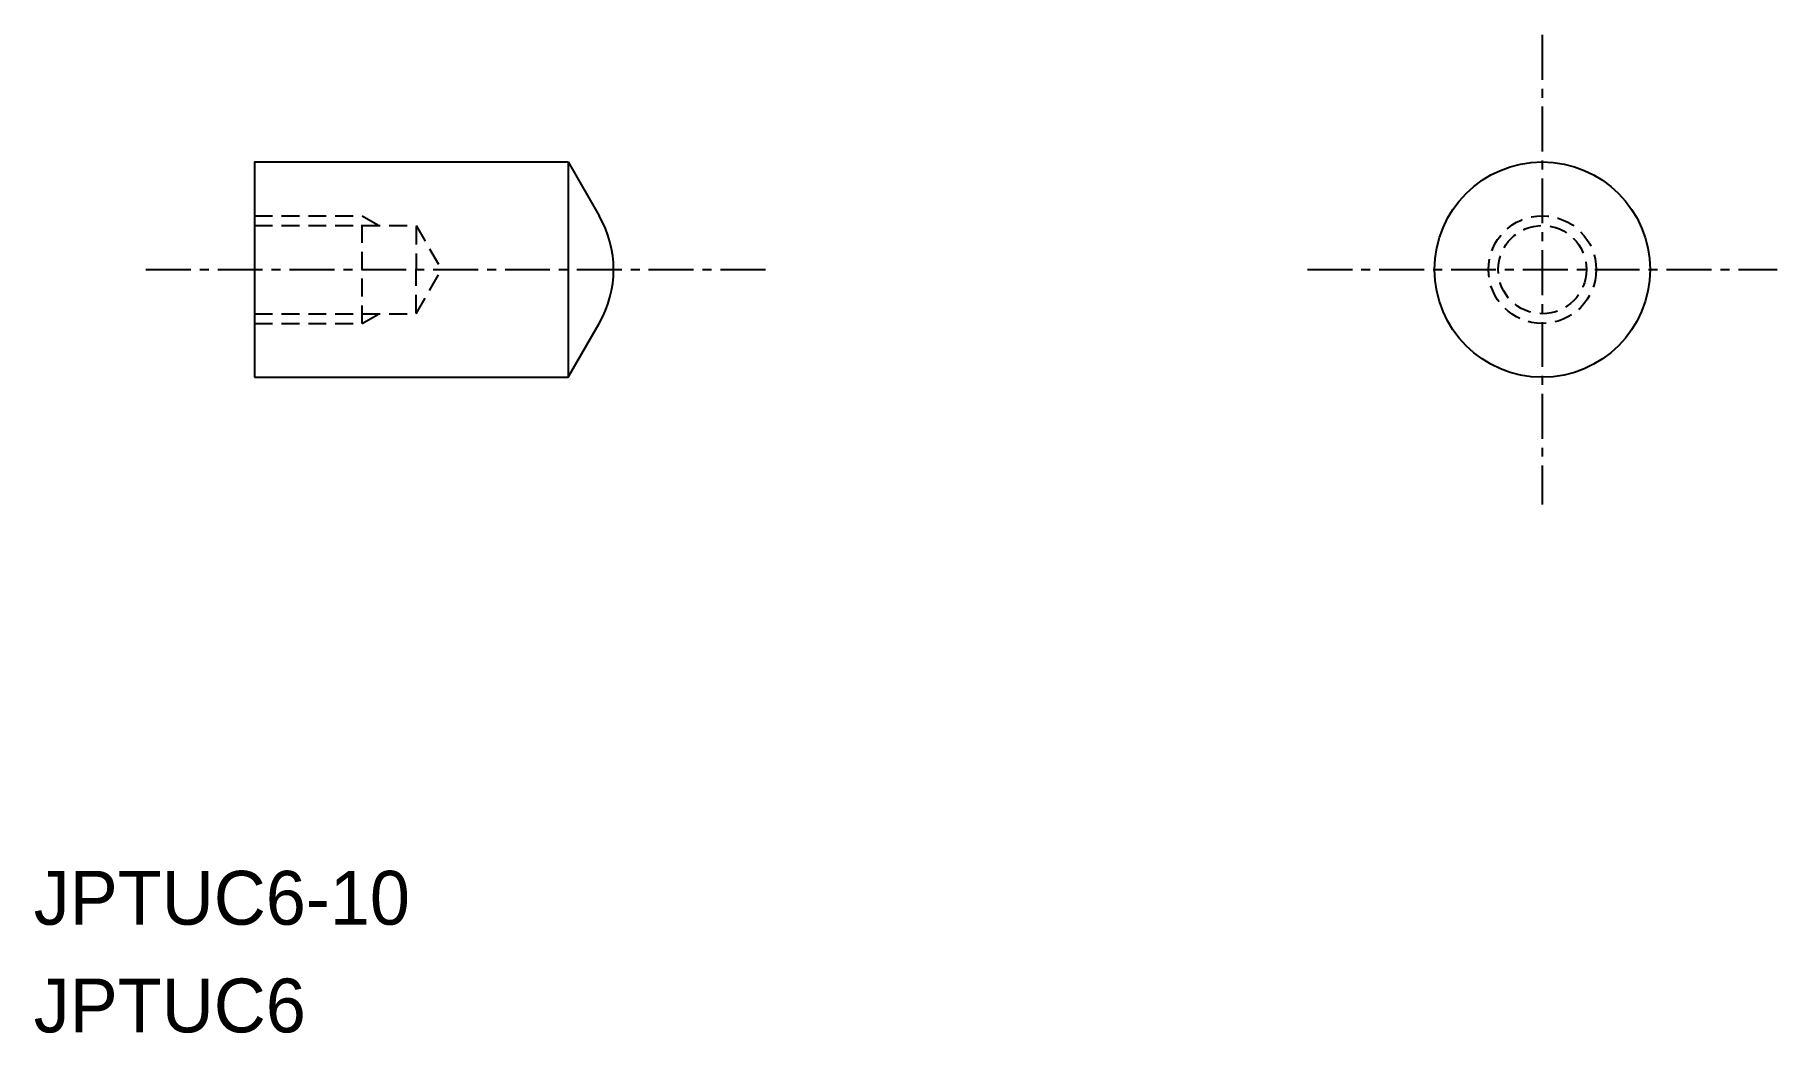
# Model space of a CAD drawing. Extents: x -1774.5 to -1726, y -500 to -472.2.
import ezdxf

# ---------------------------------------------------------------- set-up
doc = ezdxf.new("R2010")
doc.units = 0
doc.linetypes.add('CENTER', pattern=[2, 1.25, -0.25, 0.25, -0.25])
doc.linetypes.add('DASHED', pattern=[0.75, 0.5, -0.25])
doc.layers.get('0').update_dxf_attribs({"linetype": 'CONTINUOUS'})
doc.layers.add('CENTER', color=1, linetype='CENTER')

msp = doc.modelspace()

# ---------------------------------------------------------------- linework, layer by layer
at = {"color": 7, "linetype": 'CONTINUOUS'}
for p, q in [((-1768.43, -475.698), (-1768.43, -481.698)), ((-1768.43, -475.698), (-1759.698, -475.698)), ((-1768.43, -481.698), (-1759.698, -481.698))]:
    msp.add_line(p, q, dxfattribs=at)
for p, q in [((-1759.698, -475.698), (-1759.698, -481.698)), ((-1759.698, -475.698), (-1758.832, -477.198)), ((-1759.698, -481.698), (-1758.832, -480.198))]:
    msp.add_line(p, q)
at = {"color": 3, "linetype": 'DASHED'}
for p, q in [((-1768.43, -477.198), (-1765.43, -477.198)), ((-1765.43, -477.198), (-1764.962, -477.468)), ((-1765.43, -480.198), (-1765.43, -477.198)), ((-1768.43, -477.468), (-1763.93, -477.468)), ((-1763.93, -477.468), (-1763.22, -478.698)), ((-1763.93, -477.498), (-1763.93, -478.698)), ((-1763.93, -479.927), (-1763.22, -478.698)), ((-1763.93, -479.898), (-1763.93, -478.698)), ((-1768.43, -479.927), (-1763.93, -479.927)), ((-1768.43, -480.198), (-1765.43, -480.198)), ((-1765.43, -480.198), (-1764.962, -479.927))]:
    msp.add_line(p, q, dxfattribs=at)
at = {"linetype": 'CONTINUOUS'}
msp.add_circle((-1732.567, -478.698), 3, dxfattribs=at)
at = {"color": 3, "linetype": 'DASHED'}
for radius in [1.5, 1.229]:
    msp.add_circle((-1732.567, -478.698), radius, dxfattribs=at)
msp.add_arc((-1761.43, -478.698), 3, 330, 30)
at = {"color": 7, "linetype": 'CONTINUOUS'}
msp.add_point((-1768.43, -478.698), dxfattribs=at)
at = {"layer": 'CENTER', "color": 1, "linetype": 'CENTER'}
for p, q in [((-1732.567, -472.158), (-1732.567, -485.238)), ((-1771.454, -478.698), (-1754.149, -478.698)), ((-1739.107, -478.698), (-1726.027, -478.698))]:
    msp.add_line(p, q, dxfattribs=at)

# ---------------------------------------------------------------- texts
for s, p in [('JPTUC6-10', (-1774.579, -496.947)), ('JPTUC6', (-1774.579, -499.947))]:
    msp.add_text(s, height=1.5).set_placement(p)

doc.saveas('drawing.dxf')
